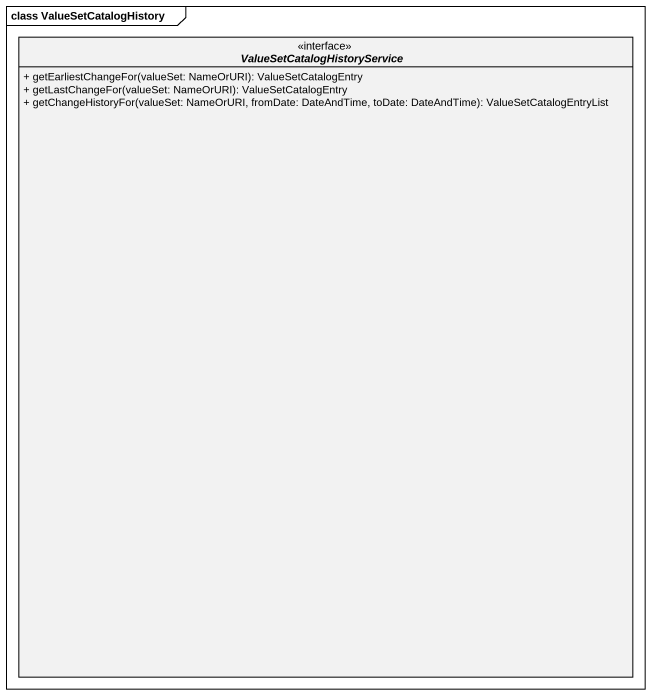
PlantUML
@startuml
mainframe class ValueSetCatalogHistory
hide circle
hide empty members
skinparam classAttributeIconSize 0
interface "ValueSetCatalogHistoryService" as ValueSetCatalogHistoryServic <<interface>> {
  + getEarliestChangeFor(valueSet: NameOrURI): ValueSetCatalogEntry
  + getLastChangeFor(valueSet: NameOrURI): ValueSetCatalogEntry
  + getChangeHistoryFor(valueSet: NameOrURI, fromDate: DateAndTime, toDate: DateAndTime): ValueSetCatalogEntryList
}
@enduml
